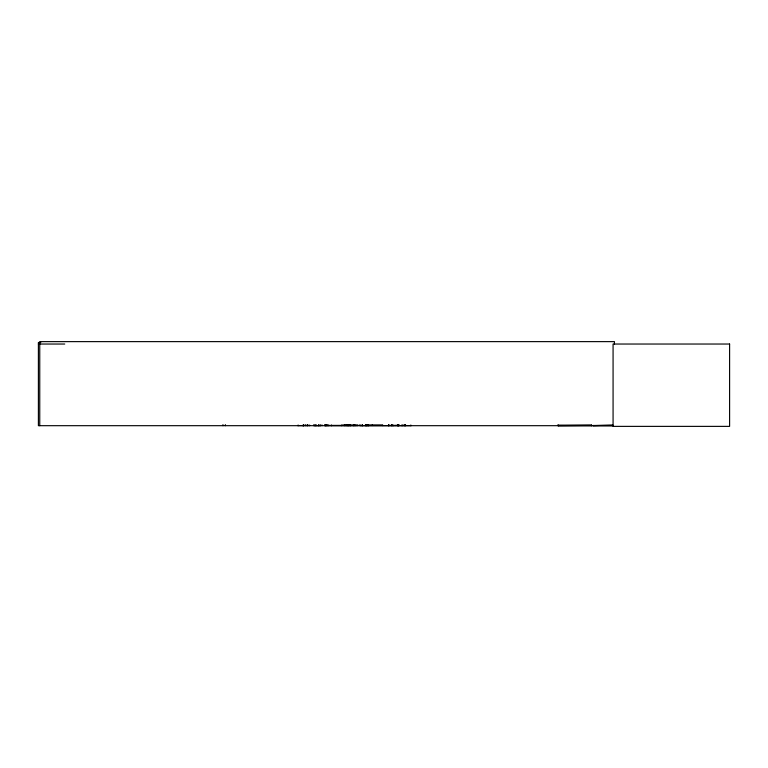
<?xml version="1.0" encoding="UTF-8"?>
<svg xmlns="http://www.w3.org/2000/svg" width="768" height="768" viewBox="0 0 768 768"><rect width="100%" height="100%" fill="white"/><g stroke="black" fill="none" stroke-linecap="round" stroke-linejoin="round"><path stroke-width="1.15" d="M382.675 425.654L411.283 425.616M558.019 425.136L558.096 425.683L558.01 425.136L591.552 425.136L591.562 425.674L558 425.635L591.542 425.357M558.106 425.654L558.106 425.136M591.475 425.654L591.475 425.136L591.562 425.654M612.787 425.645L592.752 425.645L612.845 425.03M391.094 425.578L391.104 425.002M403.382 425.578L403.392 425.002M309.61 425.597L309.686 425.059L309.763 425.683M320.88 425.002L320.88 425.683L313.834 425.654L313.834 425.002M320.342 425.597L320.294 425.002M349.709 425.597L349.786 425.059M302.179 425.51L302.266 425.683M297.686 425.597L309.686 425.51M303.158 425.597L303.235 425.059M40.8 342.49L38.4 342.49L38.4 425.683L613.229 425.683M38.4 344.035L64.742 344.035M342.643 425.146L358.022 425.146M365.242 425.146L382.291 425.146M325.392 425.424L358.051 425.366M365.213 425.366L382.32 425.347M592.752 425.482L612.778 425.482M358.032 425.635L325.104 425.597M382.301 425.635L359.866 425.654L359.866 425.002M368.573 425.597L368.486 425.059M331.555 425.597L331.478 425.059L331.411 425.683M325.488 425.597L325.392 424.656M314.371 425.597L314.419 425.002M313.987 425.597L313.91 425.059M353.75 425.578L353.76 424.829M345.005 425.597L344.947 425.059M404.592 425.597L404.592 425.059M392.352 425.616L392.285 425.002M395.107 425.597L395.03 425.002M382.752 425.597L382.752 425.002M359.942 425.597L359.942 425.002M614.429 344.035L614.429 341.626L39.754 341.626L39.754 425.683M410.832 425.002L410.832 425.683M405.523 424.829L405.523 425.683M405.216 424.829L405.216 425.683M404.582 425.002L404.582 425.683M402.442 425.002L402.442 425.683M401.77 425.002L401.77 425.683M398.995 424.829L398.995 425.683M398.688 424.829L398.688 425.683M398.515 424.829L398.515 425.683M398.083 424.829L398.083 425.683M397.594 424.829L397.594 425.683M397.238 425.002L397.238 425.683L397.171 424.829M393.379 425.002L393.379 425.683M392.035 424.829L392.035 425.683M391.728 424.829L391.728 425.683M389.078 424.829L389.136 425.683M388.646 424.829L388.704 425.683M388.454 425.002L388.454 425.683M368.323 425.002L368.4 425.683M367.882 424.656L367.882 425.683M366.989 424.829L366.989 425.683M366.269 424.829L366.221 425.683M362.506 424.829L362.506 425.683M362.333 424.829L362.333 425.683M361.114 425.002L361.114 425.683M354.97 425.002L354.97 425.683M353.578 424.829L353.674 425.683M350.477 425.002L350.477 425.683M350.093 424.656L350.093 425.683L349.872 425.002M348.461 424.829L348.461 425.683M348.163 424.829L348.163 425.683M347.203 424.829L347.203 425.683M346.896 424.829L346.896 425.683M344.88 425.002L344.88 425.683M341.693 425.002L341.693 425.683M328.618 425.002L328.618 425.683M327.12 424.829L327.12 425.683M326.899 424.829L326.899 425.683M326.054 425.002L326.054 425.683M325.363 425.002L325.363 425.683M324.95 425.002L324.95 425.683M324.71 425.002L324.71 425.683M322.099 425.002L322.099 425.683M318.931 424.829L318.931 425.683M318.71 424.829L318.71 425.683M316.003 424.829L316.003 425.683M315.782 424.829L315.782 425.683M307.814 424.829L307.814 425.683M307.594 424.829L307.594 425.683M306.912 425.002L306.912 425.683M305.299 424.656L305.299 425.683M303.331 424.829L303.302 425.683M298.128 425.002L298.128 425.683M225.37 424.656L225.37 425.683M222.96 424.656L222.96 425.683M372.221 425.51L372.221 425.002L372.298 425.51M729.6 344.035L613.075 344.035L613.075 426.374L729.6 426.374L729.6 344.035M365.894 425.683L365.894 424.829L365.837 425.683M303.638 425.683L303.638 424.829L303.6 425.683"/></g></svg>
